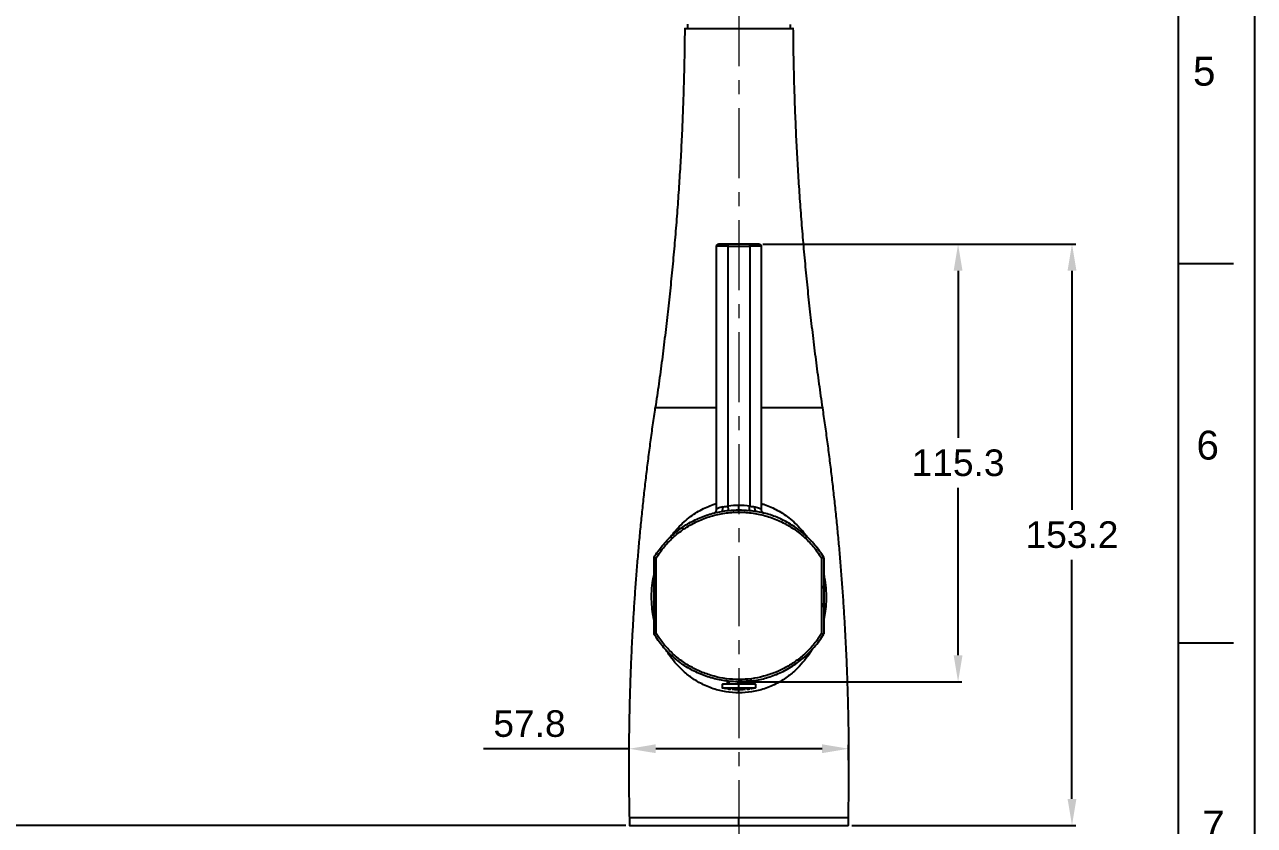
# Model space of a CAD drawing. Header units: inches. Extents: x 5290 to 5884, y -3043 to -2203.
# Drawn here: x 5560.3 to 5884.2, y -2870.6 to -2659.6 of the extents above; entities that cross this region are included whole.
import ezdxf

# ---------------------------------------------------------------- set-up
doc = ezdxf.new("R2010")
doc.units = ezdxf.units.IN
doc.header["$LTSCALE"] = 4.84
doc.header["$MEASUREMENT"] = 0
doc.header["$PDMODE"] = 3
doc.header["$PDSIZE"] = 0.3125
doc.linetypes.add('CENTERX2', pattern=[20.32, 12.7, -2.54, 2.54, -2.54])
doc.layers.get('0').update_dxf_attribs({"linetype": 'CONTINUOUS', "lineweight": 13})
doc.layers.get('Defpoints').update_dxf_attribs({"linetype": 'CONTINUOUS'})
doc.layers.add('CENTER', color=1, linetype='CENTERX2', lineweight=15)
doc.layers.add('DIM', color=3, linetype='CONTINUOUS', lineweight=9)
doc.layers.add('FORM', color=7, linetype='CONTINUOUS')
doc.styles.get("Standard").update_dxf_attribs({"font": 'arial.ttf'})
doc.dimstyles.new('사본 DIMSTYLE_1', dxfattribs={"dimtxt": 6, "dimasz": 6, "dimexe": 1, "dimexo": 1, "dimgap": 3, "dimtad": 1, "dimtih": 1, "dimtoh": 1, "dimdec": 1, "dimdsep": 46, "dimtxsty": 'Standard', "dimcen": 0, "dimclrd": 3, "dimclre": 3, "dimclrt": 4, "dimadec": 1, "dimazin": 0, "dimtp": 0.3, "dimtm": 0.3, "dimtfac": 1, "dimtdec": 1, "dimtofl": 0, "dimtmove": 0, "dimatfit": 3, "dimfxl": 1, "dimtolj": 1, "dimtzin": 0, "dimarcsym": 0})

# ---------------------------------------------------------------- blocks, each defined once
blk = doc.blocks.new('*D15')
at = {"layer": 'Defpoints', "color": 0, "transparency": 16777216}
for p in [(5652.48, -2364.63), (5488.44, -2870.62), (5719.64, -2870.62)]:
    blk.add_point(p, dxfattribs=at)
at = {"layer": 'DIM', "color": 3, "lineweight": -2, "transparency": 16777216}
for p, q in [((5651.48, -2364.63), (5487.44, -2364.63)), ((5488.44, -2371.63), (5488.44, -2611.05)), ((5488.44, -2863.62), (5488.44, -2624.2)), ((5718.64, -2870.62), (5487.44, -2870.62))]:
    blk.add_line(p, q, dxfattribs=at)
at = {"layer": 'DIM', "color": 3, "transparency": 16777216}
for points in [[(5487.28, -2371.63), (5489.61, -2371.63), (5488.44, -2364.63)], [(5487.28, -2863.62), (5489.61, -2863.62), (5488.44, -2870.62)]]:
    blk.add_solid(points, dxfattribs=at)
at = {"layer": 'DIM', "color": 4, "transparency": 16777216, "insert": (5488.44, -2617.63), "char_height": 7, "attachment_point": 5}
blk.add_mtext('\\A1;506', dxfattribs=at)
blk = doc.blocks.new('*D18')
at = {"layer": 'Defpoints', "color": 0, "transparency": 16777216}
for p in [(5753.74, -2717.47), (5748.39, -2832.77), (5806.12, -2832.77)]:
    blk.add_point(p, dxfattribs=at)
at = {"layer": 'DIM', "color": 3, "lineweight": -2, "transparency": 16777216}
for p, q in [((5754.74, -2717.47), (5807.12, -2717.47)), ((5806.12, -2724.47), (5806.12, -2768.54)), ((5806.12, -2825.77), (5806.12, -2781.7)), ((5749.39, -2832.77), (5807.12, -2832.77))]:
    blk.add_line(p, q, dxfattribs=at)
at = {"layer": 'DIM', "color": 3, "transparency": 16777216}
for points in [[(5804.95, -2724.47), (5807.29, -2724.47), (5806.12, -2717.47)], [(5804.95, -2825.77), (5807.29, -2825.77), (5806.12, -2832.77)]]:
    blk.add_solid(points, dxfattribs=at)
at = {"layer": 'DIM', "color": 4, "transparency": 16777216, "insert": (5806.12, -2775.12), "char_height": 7, "attachment_point": 5}
blk.add_mtext('\\A1;115.3', dxfattribs=at)
blk = doc.blocks.new('*D19')
at = {"layer": 'Defpoints', "color": 0, "transparency": 16777216}
for p in [(5806.12, -2717.47), (5836.12, -2717.47), (5777.14, -2870.62)]:
    blk.add_point(p, dxfattribs=at)
at = {"layer": 'DIM', "color": 3, "lineweight": -2, "transparency": 16777216}
for p, q in [((5807.12, -2717.47), (5837.12, -2717.47)), ((5836.12, -2724.47), (5836.12, -2787.47)), ((5836.12, -2863.62), (5836.12, -2800.62)), ((5778.14, -2870.62), (5837.12, -2870.62))]:
    blk.add_line(p, q, dxfattribs=at)
at = {"layer": 'DIM', "color": 3, "transparency": 16777216}
for points in [[(5834.95, -2724.47), (5837.29, -2724.47), (5836.12, -2717.47)], [(5834.95, -2863.62), (5837.29, -2863.62), (5836.12, -2870.62)]]:
    blk.add_solid(points, dxfattribs=at)
at = {"layer": 'DIM', "color": 4, "transparency": 16777216, "insert": (5836.12, -2794.05), "char_height": 7, "attachment_point": 5}
blk.add_mtext('\\A1;153.2', dxfattribs=at)
blk = doc.blocks.new('*D20')
at = {"layer": 'Defpoints', "color": 0, "transparency": 16777216}
for p in [(5719.49, -2850.42), (5719.49, -2850.42), (5777.29, -2854.47)]:
    blk.add_point(p, dxfattribs=at)
at = {"layer": 'DIM', "color": 3, "lineweight": -2, "transparency": 16777216}
for p, q in [((5777.29, -2853.47), (5777.29, -2849.42)), ((5719.49, -2850.42), (5681.16, -2850.42)), ((5770.29, -2850.42), (5726.49, -2850.42))]:
    blk.add_line(p, q, dxfattribs=at)
at = {"layer": 'DIM', "color": 3, "transparency": 16777216}
for points in [[(5726.49, -2849.25), (5726.49, -2851.58), (5719.49, -2850.42)], [(5770.29, -2849.25), (5770.29, -2851.58), (5777.29, -2850.42)]]:
    blk.add_solid(points, dxfattribs=at)
at = {"layer": 'DIM', "color": 4, "transparency": 16777216, "insert": (5693.25, -2843.84), "char_height": 7, "attachment_point": 5}
blk.add_mtext('\\A1;57.8', dxfattribs=at)

msp = doc.modelspace()

# ---------------------------------------------------------------- linework, layer by layer
at = {"lineweight": -3}
for points, weights, degree in [([(5734.14, -2660.62), (5733.73, -2710.89), (5726.39, -2760.62)], [0.996617776044, 0.969149780011, 0.946955568951], 2), ([(5734.14, -2660.62), (5734.14, -2660.62), (5748.39, -2660.62)], [1, 0.707106781187, 1], 2), ([(5748.39, -2660.62), (5762.64, -2660.62), (5762.64, -2660.62)], [1, 0.707106781187, 1], 2), ([(5762.64, -2660.62), (5763.06, -2710.89), (5770.39, -2760.62)], [0.996617776044, 0.969149780011, 0.946955568951], 2), ([(5745.54, -2717.97), (5742.54, -2717.97), (5742.54, -2717.97)], [1, 0.707106781187, 1], 2), ([(5745.54, -2717.47), (5743.04, -2717.47), (5743.04, -2717.47)], [1, 0.707106781187, 1], 2), ([(5745.54, -2717.97), (5745.54, -2717.47), (5745.54, -2717.47)], [1, 0.707106781187, 1], 2), ([(5753.74, -2717.47), (5753.74, -2717.47), (5751.24, -2717.47)], [1, 0.707106781187, 1], 2), ([(5751.24, -2717.97), (5751.24, -2717.47), (5751.24, -2717.47)], [1, 0.707106781187, 1], 2), ([(5754.24, -2717.97), (5754.24, -2717.97), (5751.24, -2717.97)], [1, 0.707106781187, 1], 2), ([(5719.64, -2868.62), (5718.86, -2832.48), (5721.12, -2796.39), (5726.39, -2760.62)], [1.18936177536, 1.18656305154, 1.18656305154, 1.18936177536], 3), ([(5742.54, -2760.62), (5726.39, -2760.62), (5726.39, -2760.62)], [0.913049659545, 0.760209794882, 1], 2), ([(5770.39, -2760.62), (5770.39, -2760.62), (5754.26, -2760.62)], [1, 0.76038876885, 0.912821725857], 2), ([(5770.39, -2760.62), (5775.67, -2796.39), (5777.93, -2832.48), (5777.14, -2868.62)], [1.18936177536, 1.18656305154, 1.18656305154, 1.18936177536], 3), ([(5726.07, -2812.95), (5726.07, -2812.95), (5726.07, -2812.95)], [0.95352820832, 0.953487763435, 0.953447334913], 2), ([(5752.74, -2833.39), (5752.74, -2833.39), (5748.42, -2833.39)], [1, 0.709429713026, 1], 2), ([(5745.14, -2834.62), (5744.78, -2834.55), (5744.41, -2834.48), (5744.04, -2834.39)], [0.937105985544, 0.93134774501, 0.925879120548, 0.920700112158], 3), ([(5748.42, -2834.39), (5748.41, -2834.89), (5748.39, -2834.89)], [1, 0.993457117088, 1], 2), ([(5748.39, -2835.71), (5748.39, -2835.31), (5748.39, -2834.92)], [1, 0.973511841502, 0.964793965523], 2), ([(5748.42, -2834.39), (5752.74, -2834.39), (5752.74, -2834.39)], [1, 0.708467917795, 0.997290377762], 2), ([(5752.74, -2834.39), (5752.38, -2834.48), (5752.01, -2834.55), (5751.64, -2834.62)], [0.920700112158, 0.92587912009, 0.931347744044, 0.937105984019], 3), ([(5777.14, -2868.62), (5719.64, -2868.62), (5719.64, -2868.62)], [0.990252892678, 0.712064244056, 1], 2), ([(5719.64, -2870.62), (5719.64, -2870.62), (5748.39, -2870.62)], [1, 0.707106781187, 1], 2), ([(5748.39, -2870.62), (5777.14, -2870.62), (5777.14, -2870.62)], [1, 0.707106781187, 1], 2)]:
    msp.add_rational_spline(points, weights, degree=degree, dxfattribs=at)
for points, degree in [([(5734.9, -2659.52), (5734.9, -2660.02), (5734.9, -2660.52)], 2), ([(5761.89, -2659.62), (5761.89, -2660.07), (5761.89, -2660.52)], 2), ([(5742.54, -2787.27), (5742.54, -2752.62), (5742.54, -2717.97)], 2), ([(5751.24, -2717.47), (5748.39, -2717.47), (5745.54, -2717.47)], 2), ([(5745.54, -2717.97), (5748.39, -2717.97), (5751.24, -2717.97)], 2), ([(5745.54, -2786.48), (5745.54, -2752.23), (5745.54, -2717.97)], 2), ([(5751.24, -2717.97), (5751.24, -2752.23), (5751.24, -2786.48)], 2), ([(5754.24, -2717.97), (5754.24, -2752.62), (5754.24, -2787.27)], 2), ([(5726.62, -2800.16), (5727.28, -2799.1), (5728.73, -2797.1), (5731.31, -2794.45), (5734.26, -2792.19), (5737.54, -2790.37), (5741.02, -2789.06), (5744.65, -2788.26), (5747.13, -2788.08), (5748.39, -2788.08)], 3), ([(5744.14, -2786.7), (5743.91, -2786.76), (5743.47, -2786.89), (5742.97, -2787.07), (5742.64, -2787.21), (5742.55, -2787.26), (5742.54, -2787.27)], 3), ([(5743.79, -2787.89), (5744.36, -2787.78), (5745.01, -2787.71), (5745.67, -2787.64)], 3), ([(5744.14, -2786.7), (5744.27, -2786.67), (5744.56, -2786.61), (5745.04, -2786.56), (5745.37, -2786.51), (5745.54, -2786.48)], 3), ([(5748.39, -2786.33), (5747.44, -2786.33), (5746.49, -2786.38), (5745.54, -2786.48)], 3), ([(5745.67, -2787.64), (5745.66, -2787.58), (5745.63, -2787.27), (5745.57, -2786.73), (5745.54, -2786.48)], 3), ([(5745.67, -2787.64), (5746.57, -2787.54), (5747.48, -2787.49), (5748.39, -2787.49)], 3), ([(5748.39, -2787.49), (5748.39, -2787.46), (5748.39, -2787.35), (5748.39, -2787.09), (5748.39, -2786.74), (5748.39, -2786.47), (5748.39, -2786.33)], 3), ([(5751.24, -2786.48), (5750.3, -2786.38), (5749.35, -2786.33), (5748.39, -2786.33)], 3), ([(5748.39, -2787.49), (5749.3, -2787.49), (5750.22, -2787.54), (5751.12, -2787.64)], 3), ([(5748.39, -2788.08), (5748.39, -2788), (5748.39, -2787.85), (5748.39, -2787.64), (5748.39, -2787.55), (5748.39, -2787.52)], 3), ([(5748.39, -2788.08), (5749.65, -2788.08), (5752.13, -2788.26), (5755.77, -2789.06), (5759.25, -2790.37), (5762.53, -2792.19), (5765.47, -2794.45), (5768.06, -2797.1), (5769.51, -2799.1), (5770.16, -2800.16)], 3), ([(5751.12, -2787.64), (5751.12, -2787.61), (5751.14, -2787.5), (5751.16, -2787.24), (5751.2, -2786.89), (5751.23, -2786.62), (5751.24, -2786.48)], 3), ([(5751.12, -2787.64), (5751.78, -2787.71), (5752.42, -2787.78), (5753, -2787.89)], 3), ([(5751.24, -2786.48), (5751.41, -2786.51), (5751.74, -2786.56), (5752.22, -2786.61), (5752.51, -2786.67), (5752.65, -2786.7)], 3), ([(5752.65, -2786.7), (5752.88, -2786.76), (5753.32, -2786.89), (5753.82, -2787.07), (5754.15, -2787.21), (5754.24, -2787.26), (5754.24, -2787.27)], 3), ([(5770.74, -2800.01), (5770.04, -2798.85), (5768.46, -2796.67), (5765.74, -2793.9), (5762.75, -2791.64), (5759.58, -2789.88), (5756.3, -2788.62), (5754.1, -2788.08), (5753, -2787.89)], 3), ([(5726.04, -2799.99), (5726.04, -2810.11), (5726.04, -2820.24)], 2), ([(5726.09, -2800.01), (5726.11, -2800.02), (5726.2, -2800.04), (5726.39, -2800.09), (5726.54, -2800.14), (5726.62, -2800.16)], 3), ([(5726.62, -2820.07), (5726.62, -2810.11), (5726.62, -2800.16)], 2), ([(5770.16, -2800.16), (5770.24, -2800.14), (5770.4, -2800.09), (5770.59, -2800.04), (5770.67, -2800.01), (5770.7, -2800.01)], 3), ([(5770.16, -2800.16), (5770.16, -2810.11), (5770.16, -2820.07)], 2), ([(5770.74, -2799.99), (5770.74, -2810.08), (5770.74, -2820.17)], 2), ([(5726.11, -2807.04), (5726.12, -2806.96), (5726.13, -2806.87), (5726.14, -2806.79)], 3), ([(5748.39, -2832.77), (5747.16, -2832.77), (5744.69, -2832.59), (5741.03, -2831.81), (5737.48, -2830.49), (5734.1, -2828.63), (5731.01, -2826.29), (5728.28, -2823.5), (5726.74, -2821.34), (5726.04, -2820.21)], 3), ([(5726.62, -2820.07), (5726.54, -2820.09), (5726.39, -2820.13), (5726.2, -2820.19), (5726.11, -2820.21), (5726.08, -2820.22)], 3), ([(5748.39, -2832.77), (5749.51, -2832.77), (5751.79, -2832.62), (5755.27, -2831.94), (5758.75, -2830.73), (5762.18, -2828.96), (5765.4, -2826.62), (5768.31, -2823.74), (5769.99, -2821.45), (5770.74, -2820.21)], 3), ([(5770.16, -2820.07), (5770.24, -2820.09), (5770.4, -2820.13), (5770.59, -2820.19), (5770.67, -2820.21), (5770.7, -2820.22)], 3), ([(5744.04, -2834.39), (5744.04, -2833.89), (5744.04, -2833.39)], 2), ([(5745.37, -2833.39), (5745.37, -2832.97), (5745.37, -2832.54)], 2), ([(5745.79, -2832.64), (5745.79, -2833.02), (5745.79, -2833.39)], 2), ([(5748.17, -2833.32), (5748.17, -2833.04), (5748.17, -2832.76)], 2), ([(5748.39, -2832.17), (5748.39, -2832.24), (5748.39, -2832.39), (5748.39, -2832.61), (5748.39, -2832.7), (5748.39, -2832.73)], 3), ([(5748.43, -2832.71), (5748.42, -2832.71), (5748.41, -2832.71), (5748.39, -2832.71)], 3), ([(5748.42, -2834.35), (5748.42, -2833.87), (5748.42, -2833.39)], 2), ([(5748.66, -2832.77), (5748.66, -2833.08), (5748.66, -2833.39)], 2), ([(5751.02, -2833.39), (5751.02, -2833), (5751.02, -2832.6)], 2), ([(5751.44, -2832.39), (5751.44, -2832.88), (5751.44, -2833.37)], 2), ([(5752.74, -2833.39), (5752.74, -2833.89), (5752.74, -2834.39)], 2), ([(5745.41, -2834.65), (5745.45, -2834.66), (5745.54, -2834.67), (5745.69, -2834.69), (5745.85, -2834.71), (5746.01, -2834.73), (5746.16, -2834.75), (5746.25, -2834.76), (5746.29, -2834.77)], 3), ([(5750.51, -2834.77), (5750.55, -2834.76), (5750.64, -2834.75), (5750.79, -2834.73), (5750.94, -2834.71), (5751.1, -2834.69), (5751.26, -2834.67), (5751.35, -2834.66), (5751.39, -2834.65)], 3), ([(5719.64, -2870.62), (5719.64, -2869.62), (5719.64, -2868.62)], 2), ([(5748.39, -2870.62), (5748.39, -2869.62), (5748.39, -2868.62)], 2), ([(5777.14, -2868.62), (5777.14, -2869.62), (5777.14, -2870.62)], 2)]:
    msp.add_open_spline(points, degree=degree, dxfattribs=at)
for points, weights, degree, knots in [([(5742.54, -2717.97), (5742.54, -2717.77), (5742.69, -2717.62), (5742.84, -2717.47), (5743.04, -2717.47)], [1, 0.853553390593, 0.853553390593, 0.853553390593, 1], 2, [0, 0, 0, 0.4142136, 0.4142136, 0.8284271, 0.8284271, 0.8284271]), ([(5753.74, -2717.47), (5753.95, -2717.47), (5754.1, -2717.62), (5754.24, -2717.77), (5754.24, -2717.97)], [1, 0.853553390593, 0.853553390593, 0.853553390593, 1], 2, [0, 0, 0, 0.4142136, 0.4142136, 0.8284271, 0.8284271, 0.8284271]), ([(5770.69, -2813.14), (5770.89, -2811.64), (5770.89, -2810.12), (5770.89, -2808.82), (5770.74, -2807.53)], [0.950740740575, 0.972854513312, 1, 0.97663675438, 0.95700074593], 2, [32.067318, 32.067318, 32.067318, 35.342917, 35.342917, 38.16212, 38.16212, 38.16212]), ([(5748.42, -2833.39), (5746.61, -2833.39), (5745.33, -2833.39), (5744.04, -2833.39), (5744.04, -2833.39)], [1, 0.92324866451, 1, 0.92324866451, 1], 2, [-13.665928, -13.665928, -13.665928, -10.235132, -10.235132, -6.804336, -6.804336, -6.804336]), ([(5744.04, -2834.39), (5744.04, -2834.39), (5744.04, -2834.39), (5744.07, -2834.39), (5748.42, -2834.39)], [0.997290377762, 0.998638863392, 1, 0.707106781187, 1], 2, [-6.864718, -6.864718, -6.864718, -6.832964, -6.832964, 0, 0, 0]), ([(5748.39, -2834.89), (5748.2, -2834.89), (5748.01, -2834.89), (5747.83, -2834.89), (5747.43, -2834.87), (5747.04, -2834.85), (5746.64, -2834.81)], [0.985373120231, 0.985373120231, 0.985373120231, 0.985373120231, 0.977413033692, 0.969807240259, 0.962555739934], 3, [-0.568207, -0.568207, -0.568207, -0.568207, 0, 0, 0, 1.245488, 1.245488, 1.245488, 1.245488]), ([(5750.14, -2834.81), (5749.75, -2834.85), (5749.35, -2834.87), (5748.96, -2834.89), (5748.77, -2834.89), (5748.58, -2834.89), (5748.39, -2834.89)], [0.962555739769, 0.969807240143, 0.977413033631, 0.985373120231, 0.985373120231, 0.985373120231, 0.985373120231], 3, [58.213297, 58.213297, 58.213297, 58.213297, 59.458785, 59.458785, 59.458785, 60.026991, 60.026991, 60.026991, 60.026991])]:
    msp.add_rational_spline(points, weights, degree=degree, knots=knots, dxfattribs=at)
for points, knots in [([(5726.05, -2799.99), (5726.71, -2798.93), (5728.16, -2796.87), (5730.74, -2794.18), (5733.65, -2791.9), (5736.84, -2790.05), (5740.23, -2788.69), (5742.59, -2788.1), (5743.79, -2787.89)], [0.022567, 0.022567, 0.022567, 0.022567, 3.701862, 7.403724, 11.105585, 14.807447, 18.509309, 22.211171, 22.211171, 22.211171, 22.211171]), ([(5730.46, -2794.56), (5730.84, -2794.04), (5732.11, -2792.4), (5734.79, -2789.76), (5738.22, -2787.48), (5740.81, -2786.34), (5742.26, -2785.88), (5742.57, -2785.79)], [62.435405, 62.435405, 62.435405, 62.435405, 63.991921, 67.359917, 70.727913, 74.095909, 75.004803, 75.004803, 75.004803, 75.004803]), ([(5741.88, -2788.34), (5741.91, -2788.32), (5741.95, -2788.3), (5742.01, -2788.26), (5742.11, -2788.2), (5742.22, -2788.1), (5742.3, -2787.99), (5742.34, -2787.94), (5742.38, -2787.88), (5742.41, -2787.82), (5742.44, -2787.76), (5742.46, -2787.7), (5742.48, -2787.64), (5742.52, -2787.52), (5742.54, -2787.39), (5742.54, -2787.27)], [4.252985, 4.252985, 4.252985, 4.252985, 4.497396, 4.497396, 4.497396, 4.920588, 4.920588, 4.920588, 5.123793, 5.123793, 5.123793, 5.323514, 5.323514, 5.323514, 5.703713, 5.703713, 5.703713, 5.703713]), ([(5743.87, -2787.86), (5743.9, -2787.84), (5744, -2787.77), (5744.1, -2787.58), (5744.15, -2787.33), (5744.17, -2787.05), (5744.16, -2786.84), (5744.14, -2786.7)], [-1.625272, -1.625272, -1.625272, -1.625272, -1.365547, -0.910091, -0.682362, -0.454634, 0, 0, 0, 0]), ([(5753, -2787.89), (5752.94, -2787.88), (5752.81, -2787.81), (5752.69, -2787.58), (5752.64, -2787.33), (5752.61, -2787.05), (5752.63, -2786.84), (5752.65, -2786.7)], [0, 0, 0, 0, 0.453179, 0.90864, 1.13637, 1.3641, 1.81871, 1.81871, 1.81871, 1.81871]), ([(5754.24, -2787.27), (5754.24, -2787.39), (5754.26, -2787.52), (5754.3, -2787.64), (5754.32, -2787.7), (5754.35, -2787.76), (5754.38, -2787.82), (5754.41, -2787.88), (5754.45, -2787.94), (5754.49, -2787.99), (5754.56, -2788.1), (5754.68, -2788.2), (5754.77, -2788.26), (5754.83, -2788.3), (5754.88, -2788.32), (5754.91, -2788.34)], [0.074949, 0.074949, 0.074949, 0.074949, 0.455135, 0.455135, 0.455135, 0.654857, 0.654857, 0.654857, 0.858063, 0.858063, 0.858063, 1.281257, 1.281257, 1.281257, 1.525685, 1.525685, 1.525685, 1.525685]), ([(5754.31, -2785.82), (5754.6, -2785.9), (5756.02, -2786.36), (5758.59, -2787.49), (5762.03, -2789.79), (5764.69, -2792.43), (5765.96, -2794.05), (5766.33, -2794.56)], [-74.926789, -74.926789, -74.926789, -74.926789, -74.095633, -70.72765, -67.359667, -63.991683, -62.436375, -62.436375, -62.436375, -62.436375]), ([(5726.04, -2816.4), (5725.89, -2815.7), (5725.63, -2814.26), (5725.39, -2811.76), (5725.4, -2808.86), (5725.66, -2806.5), (5725.94, -2805.01), (5726.05, -2804.52)], [37.41064, 37.41064, 37.41064, 37.41064, 40.41595, 43.783946, 47.151942, 50.519938, 52.165584, 52.165584, 52.165584, 52.165584]), ([(5770.74, -2804.55), (5770.84, -2805.01), (5771.12, -2806.45), (5771.38, -2808.79), (5771.4, -2811.68), (5771.16, -2814.18), (5770.91, -2815.64), (5770.75, -2816.36)], [-52.033136, -52.033136, -52.033136, -52.033136, -50.51975, -47.151767, -43.783783, -40.4158, -37.34259, -37.34259, -37.34259, -37.34259]), ([(5748.39, -2832.17), (5747.29, -2832.17), (5745.09, -2832.03), (5741.86, -2831.4), (5739.26, -2830.53), (5737.25, -2829.64), (5735.78, -2828.87), (5734.36, -2828.01), (5732.57, -2826.75), (5730.9, -2825.33), (5729.37, -2823.74), (5728.3, -2822.47), (5727.39, -2821.25), (5726.85, -2820.43), (5726.62, -2820.07)], [-26.041557, -26.041557, -26.041557, -26.041557, -22.74279, -19.444023, -16.145256, -14.495873, -12.846489, -11.197106, -9.547722, -6.248955, -4.599572, -2.950188, -1.300805, 0, 0, 0, 0]), ([(5770.16, -2820.07), (5769.94, -2820.43), (5769.4, -2821.25), (5768.49, -2822.47), (5767.42, -2823.74), (5765.88, -2825.33), (5764.22, -2826.75), (5762.42, -2828.01), (5761.01, -2828.87), (5759.54, -2829.64), (5757.53, -2830.53), (5754.92, -2831.4), (5751.7, -2832.03), (5749.5, -2832.17), (5748.39, -2832.17)], [-26.041557, -26.041557, -26.041557, -26.041557, -24.740752, -23.091369, -21.441985, -19.792602, -16.493835, -14.844451, -13.195068, -11.545684, -9.896301, -6.597534, -3.298767, 0, 0, 0, 0]), ([(5748.39, -2835.71), (5747.28, -2835.71), (5745.03, -2835.53), (5741.67, -2834.72), (5738.19, -2833.22), (5735.24, -2831.28), (5732.89, -2829.2), (5731.07, -2827.15), (5729.94, -2825.58), (5729.37, -2824.67), (5729.21, -2824.4)], [0, 0, 0, 0, 3.367996, 6.735992, 10.103988, 13.471983, 16.839979, 20.207975, 23.575971, 25.06252, 25.06252, 25.06252, 25.06252]), ([(5767.58, -2824.39), (5767.43, -2824.65), (5766.87, -2825.54), (5765.75, -2827.11), (5763.93, -2829.18), (5761.57, -2831.27), (5758.61, -2833.21), (5755.13, -2834.71), (5751.76, -2835.53), (5749.5, -2835.71), (5748.39, -2835.71)], [-24.965637, -24.965637, -24.965637, -24.965637, -23.575883, -20.2079, -16.839917, -13.471933, -10.10395, -6.735967, -3.367983, 0, 0, 0, 0]), ([(5748.39, -2832.65), (5748.63, -2832.65), (5749.12, -2832.65), (5749.81, -2832.61), (5750.43, -2832.57), (5750.97, -2832.52), (5751.27, -2832.48), (5751.4, -2832.47), (5751.41, -2832.47)], [-10.75343, -10.75343, -10.75343, -10.75343, -10.036534, -9.319639, -8.602744, -7.885848, -7.168953, -7.066012, -7.066012, -7.066012, -7.066012]), ([(5751.48, -2832.46), (5751.54, -2832.45), (5751.68, -2832.43), (5751.76, -2832.43), (5751.78, -2832.43)], [-6.918465, -6.918465, -6.918465, -6.918465, -6.452058, -5.735163, -5.735163, -5.735163, -5.735163])]:
    msp.add_open_spline(points, degree=3, knots=knots, dxfattribs=at)
at = {"layer": 'CENTER', "ltscale": 0.3}
msp.add_open_spline([(5748.39, -2475.15), (5748.39, -2530.58), (5748.39, -2586.01), (5748.39, -2642), (5748.39, -2642.56), (5748.39, -2962.82)], degree=3, knots=[-167.974309, -167.974309, -167.974309, -167.974309, -1.679743, -1.679743, -0.008837, -0.008837, -0.008837, -0.008837], dxfattribs=at)
at = {"layer": 'FORM', "color": 7, "linetype": 'Continuous'}
for p, q in [((5884.16, -2202.53), (5884.16, -3042.53)), ((5864.16, -3022.53), (5864.16, -2222.53)), ((5864.16, -2722.53), (5878.69, -2722.53)), ((5864.16, -2822.53), (5878.69, -2822.53))]:
    msp.add_line(p, q, dxfattribs=at)

# ---------------------------------------------------------------- texts
at = {"layer": 'FORM', "char_height": 7.62, "attachment_point": 5}
for s, insert in [('5', (5870.94, -2671.96)), ('6', (5871.86, -2770.48)), ('7', (5873.36, -2870.55))]:
    msp.add_mtext_dynamic_manual_height_columns(s, width=50, gutter_width=12.5, heights=[0], dxfattribs=dict(at, insert=insert))

# ---------------------------------------------------------------- dimensions: what is measured, and where the dimension line sits
at = {"layer": 'DIM', "color": 6}
for base, p1, p2, picture, middle in [((5488.44, -2870.62), (5652.48, -2364.63), (5719.64, -2870.62), '*D15', (5488.44, -2617.63)), ((5806.12, -2832.77), (5753.74, -2717.47), (5748.39, -2832.77), '*D18', (5806.12, -2775.12)), ((5836.1193513, -2717.47277346), (5777.14319208, -2870.62277346), (5806.1193513, -2717.47277346), '*D19', (5836.1193513, -2794.04777346))]:
    dim = msp.add_linear_dim(base=base, p1=p1, p2=p2, angle=90, dimstyle='사본 DIMSTYLE_1', override={"dimtxt": 7, "dimasz": 7}, dxfattribs=at)
    dim.commit()
    dim.dimension.update_dxf_attribs({"geometry": picture, "text_midpoint": middle})
dim = msp.add_linear_dim(base=(5719.49, -2850.42), p1=(5777.29, -2854.47), p2=(5719.49, -2850.42), dimstyle='사본 DIMSTYLE_1', override={"dimtxt": 7, "dimasz": 7}, dxfattribs=at)
dim.commit()
dim.dimension.update_dxf_attribs({"geometry": '*D20', "text_midpoint": (5693.25, -2850.42), "dimtype": 160})

doc.saveas('drawing.dxf')
